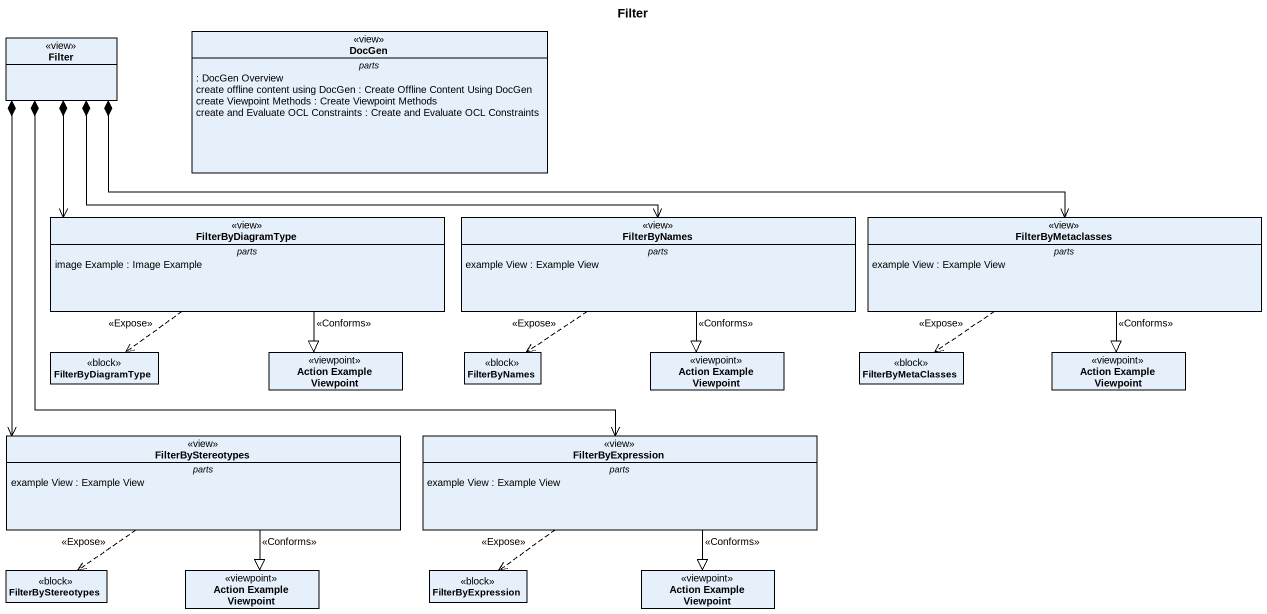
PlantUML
@startuml
title Filter
hide circle
hide empty members
class Filter <<view>>
class DocGen <<view>> {
  -- parts --
  : DocGen Overview
  create offline content using DocGen : Create Offline Content Using DocGen
  create Viewpoint Methods : Create Viewpoint Methods
  create and Evaluate OCL Constraints : Create and Evaluate OCL Constraints
}
class FilterByDiagramType <<view>> {
  -- parts --
  image Example : Image Example
}
class FilterByNames <<view>> {
  -- parts --
  example View : Example View
}
class FilterByMetaclasses <<view>> {
  -- parts --
  example View : Example View
}
class "FilterByDiagramType" as FilterByDiagramType_2 <<block>>
class "Action Example Viewpoint" as Action_Example_Viewpoint <<viewpoint>>
class "FilterByNames" as FilterByNames_2 <<block>>
class "Action Example Viewpoint" as Action_Example_Viewpoint_2 <<viewpoint>>
class FilterByMetaClasses <<block>>
class "Action Example Viewpoint" as Action_Example_Viewpoint_3 <<viewpoint>>
class FilterByStereotypes <<view>> {
  -- parts --
  example View : Example View
}
class FilterByExpression <<view>> {
  -- parts --
  example View : Example View
}
class "FilterByStereotypes" as FilterByStereotypes_2 <<block>>
class "Action Example Viewpoint" as Action_Example_Viewpoint_4 <<viewpoint>>
class "FilterByExpression" as FilterByExpression_2 <<block>>
class "Action Example Viewpoint" as Action_Example_Viewpoint_5 <<viewpoint>>
Filter *--> FilterByDiagramType
Filter *-right-> FilterByNames
Filter *-right-> FilterByMetaclasses
Filter *--> FilterByStereotypes
Filter *--> FilterByExpression
FilterByDiagramType ..> FilterByDiagramType_2 : <<Expose>>
FilterByDiagramType --|> Action_Example_Viewpoint : <<Conforms>>
FilterByNames ..> FilterByNames_2 : <<Expose>>
FilterByNames --|> Action_Example_Viewpoint_2 : <<Conforms>>
FilterByMetaclasses ..> FilterByMetaClasses : <<Expose>>
FilterByMetaclasses --|> Action_Example_Viewpoint_3 : <<Conforms>>
FilterByStereotypes ..> FilterByStereotypes_2 : <<Expose>>
FilterByStereotypes --|> Action_Example_Viewpoint_4 : <<Conforms>>
FilterByExpression ..> FilterByExpression_2 : <<Expose>>
FilterByExpression --|> Action_Example_Viewpoint_5 : <<Conforms>>
@enduml
